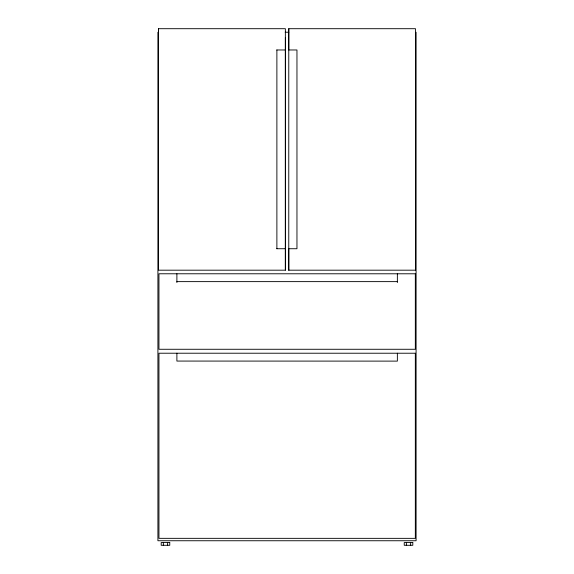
<?xml version="1.0" encoding="UTF-8"?>
<svg xmlns="http://www.w3.org/2000/svg" width="574" height="574" viewBox="0 0 574 574"><rect width="100%" height="100%" fill="white"/><g stroke="black" fill="none" stroke-linecap="round" stroke-linejoin="round"><path stroke-width="0.86" d="M158.51 28.7L158.503 270.182L285.364 270.182L285.364 28.7L158.51 28.7L158.51 37.583M285.364 37.575L285.364 270.182M288.772 28.7L288.765 270.182L288.765 248.729L296.959 248.729L296.959 49.974L288.772 49.974L288.772 28.7L415.476 28.7L415.49 270.182M285.206 32.23L288.794 32.23M276.747 49.974L285.364 49.974M276.747 248.729L285.364 248.729M288.765 270.182L415.497 270.182L415.483 248.729M176.892 281.626L397.366 281.626M416.085 32.23L416.085 540.744L157.915 540.744L157.915 32.23M410.654 542.545L410.654 545.3M406.378 542.545L406.378 545.3M397.366 273.769L397.366 282.552M397.366 353.211L397.366 361.118L176.892 361.068L176.892 353.218M276.883 49.974L276.883 248.729M176.892 273.776L176.892 282.552M167.622 542.545L167.622 545.3M163.339 542.545L163.339 545.3M415.332 273.791L158.948 273.776L158.948 349.272L415.332 349.279L415.332 273.791M415.332 353.232L158.948 353.218L158.948 538.34L415.332 538.355L415.332 353.232M169.761 542.545L161.201 542.545L161.201 545.3L169.761 545.3L169.761 542.545M412.799 542.545L404.24 542.545L404.24 545.3L412.799 545.3L412.799 542.545"/></g></svg>
